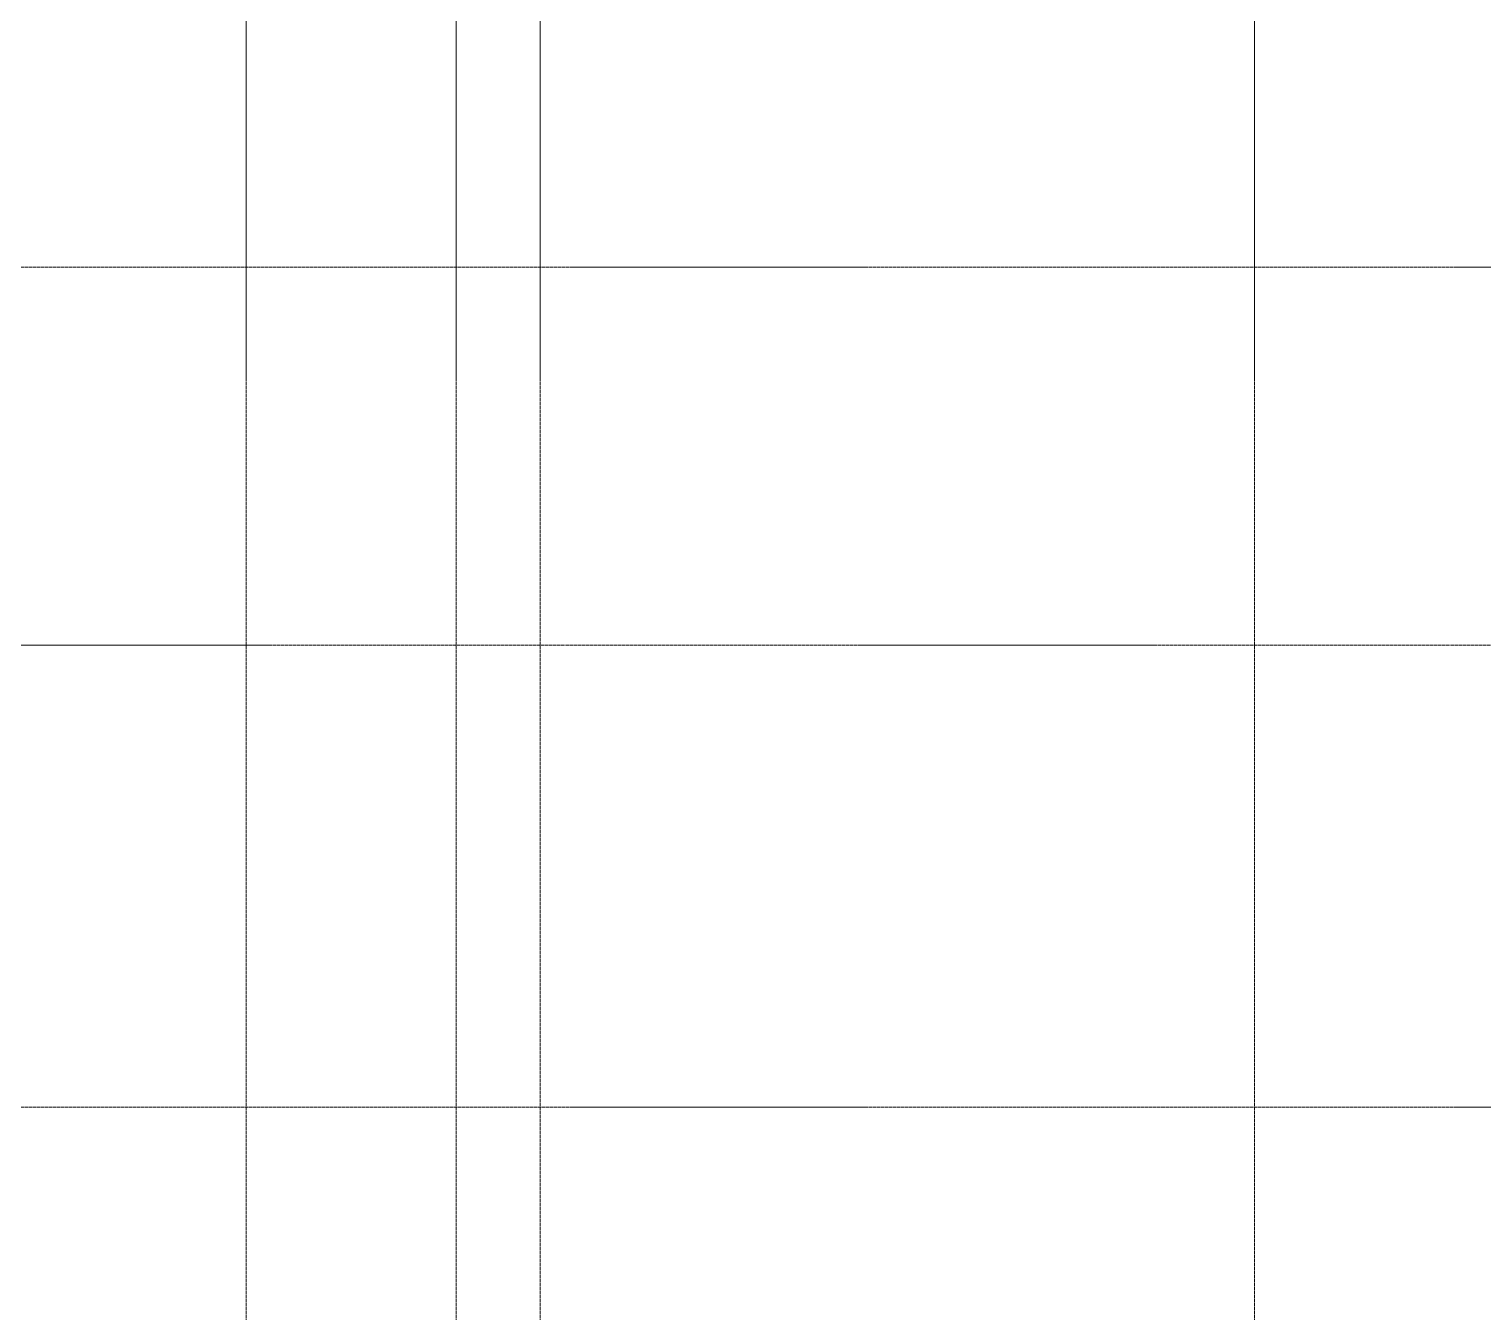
# Model space of a CAD drawing. Header units: millimetres. Extents: x -7155 to 483283, y -227682 to 148426.
# Drawn here: x 62050 to 72432, y 77438 to 86600 of the extents above; entities that cross this region are included whole.
import ezdxf

# ---------------------------------------------------------------- set-up
doc = ezdxf.new("R2010")
doc.units = ezdxf.units.MM
doc.linetypes.add('CENTER2', pattern=[28.575, 19.05, -3.175, 3.175, -3.175])
doc.layers.add('АР_Оси_РД_100', color=7, linetype='Continuous', lineweight=0, true_color=0x525252)
doc.layers.add('РД_Оси_100', color=7, linetype='Continuous', lineweight=0, true_color=0x525252)

# ---------------------------------------------------------------- blocks, each defined once
blk = doc.blocks.new('СОШ_2200_АР_ОСИ_М100_28.05.24')
at = {"layer": 'АР_Оси_РД_100', "linetype": 'CENTER2'}
for p, q in [((63600, -6155), (63600, 139938.679)), ((65100, -6155), (65100, 139938.679)), ((70800, -6155), (70800, 90900)), ((-5954.958, 84900), (119910, 84900)), ((119910, 82200), (-5954.958, 82200)), ((-5954.958, 78900), (119910, 78900))]:
    blk.add_line(p, q, dxfattribs=at)
blk.add_lwpolyline([(65700, -6155), (65700, 139938.679)], dxfattribs=at)

msp = doc.modelspace()

# ---------------------------------------------------------------- block references
at = {"layer": 'РД_Оси_100'}
msp.add_blockref('СОШ_2200_АР_ОСИ_М100_28.05.24', (0, 0), dxfattribs=at)

doc.saveas('drawing.dxf')
